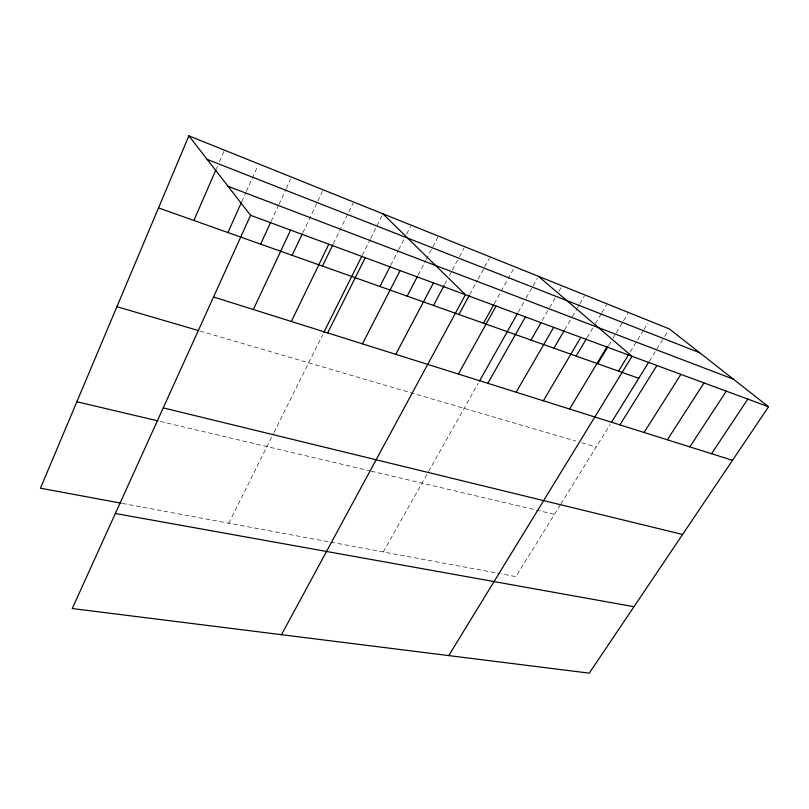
<?xml version="1.0" encoding="UTF-8"?>
<svg xmlns="http://www.w3.org/2000/svg" width="809" height="809" viewBox="0 0 809 809"><rect width="100%" height="100%" fill="white"/><g stroke="black" fill="none" stroke-linecap="round" stroke-linejoin="round"><path stroke-width="0.61" stroke-dasharray="4.04 3.03" d="M216.458 168.596L217.459 166.3M219.472 161.689L223.982 151.313M241.76 201.653L245.855 192.502M246.371 191.359L257.656 166.189M271.106 221.423L278.448 205.516M278.974 204.384L285.789 189.609M286.315 188.477L290.502 179.386M302.829 232.729L317.28 202.24M317.816 201.107L322.639 190.944M333.389 243.61L353.058 203.17M228.785 523.221L273.503 433.462M274.049 432.36L322.74 334.633M362.301 255.209L370.107 239.555M370.664 238.433L382.364 214.941M390.727 265.301L398.109 250.81M398.685 249.698L404.358 238.554M406.634 234.094L410.608 226.298M418.172 275.02L425.696 260.579M426.272 259.467L437.851 237.239M444.687 284.404L447.043 279.965M449.41 275.535L451.766 271.096M452.352 269.984L458.845 257.788M459.431 256.686L464.154 247.817M469.726 294.557L477.532 280.167M478.129 279.054L484.136 267.981M484.743 266.879L489.546 258.02M494.299 303.678L513.493 268.952M383.294 551.95L428.012 472.496M428.608 471.435L478.24 383.254M518.276 312.122L525.607 299.097M526.214 298.015L537.206 278.488M542.192 320.536L549.028 308.603M549.645 307.521L555.237 297.752M558.968 291.24L561.456 286.902M564.702 329.748L571.66 317.806M572.297 316.724L576.726 309.119M577.353 308.037L579.254 304.781M579.881 303.699L584.31 296.094M587.112 337.606L592.906 327.817M595.485 323.469L601.279 313.69M601.926 312.598L606.426 304.983M608.59 345.585L612.443 339.183M613.091 338.111L615.659 333.844M616.296 332.782L627.855 313.579M630.292 351.864L643.357 330.466M644.015 329.405L647.938 322.983M560.324 504.897L515.899 576.605L501.418 573.915M560.971 503.845L610.138 424.492M649.394 361.117L664.027 337.505M664.695 336.433L668.012 331.073M122.351 503.42L500.205 573.682M160.313 421.449L369.986 470.878M371.189 471.162L554.458 514.362M200.056 331.033L575.826 441.057M581.813 442.806L596.182 447.013"/><path stroke-width="1.21" d="M188.871 135.851L250.578 215.305L72.244 608.54L589.265 673.149L768.55 406.775L669.346 328.919L188.871 135.851L40.45 488.191L121.128 503.198M193.887 220.473L215.952 169.748M227.905 232.537L241.244 202.796M260.619 244.146L270.58 222.556M253.328 309.513L290.603 230.1M292.12 255.32L302.293 233.862M291.331 321.476L328.788 244.217M322.467 266.08L332.843 244.743M323.843 332.418L361.744 256.332M327.675 332.914L365.253 257.697M379.937 286.477L390.16 266.414M362.452 343.855L400.111 270.58M407.17 296.134L417.596 276.132M395.773 354.342L433.462 282.907M433.482 305.468L444.101 285.516M281.492 634.691L465.418 294.719L382.92 213.829M458.905 314.489L469.119 295.669M483.499 323.216L493.692 304.76M458.379 374.041L496.048 306.045M479.444 381.12L517.669 313.204M487.827 383.314L525.435 316.906M530.997 340.063L540.948 322.71M516.142 392.213L553.659 327.342M553.943 348.204L564.065 330.841M543.365 400.789L580.791 337.373M576.16 356.091L586.464 338.688M569.587 409.041L606.881 347.01M597.679 363.726L607.953 346.646M618.541 371.119L628.34 355.08M448.752 655.593L631.991 356.294L538.43 276.314M611.432 422.409L648.727 362.199M619.906 424.877L656.908 365.506M644.075 432.481L680.895 374.375M667.364 439.803L704.002 382.92M689.844 446.881L726.29 391.151M711.556 453.707L747.789 399.1M115.343 513.503L633.983 606.72M76.855 401.77L157.927 420.882M163.246 407.888L682.614 534.466M116.9 306.692L198.852 330.679M213.536 296.994L732.519 460.311M158.503 207.913L638.756 378.299M250.578 215.305L768.55 406.775M228.037 186.282L733.338 379.138M207.165 159.403L699.704 352.744"/></g></svg>
